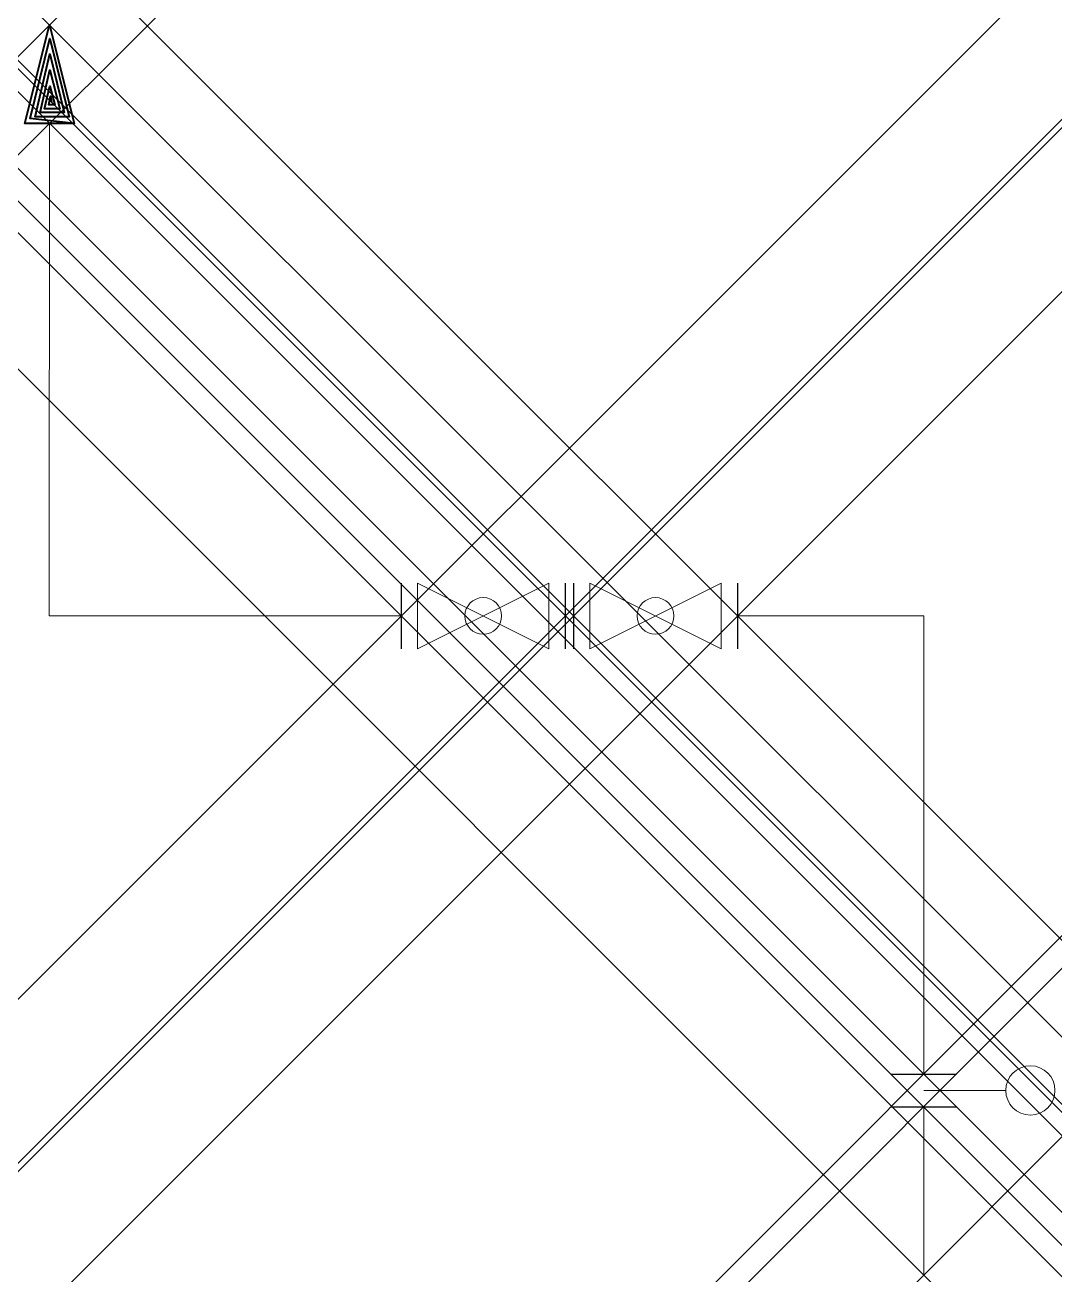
# Model space of a CAD drawing. Header units: inches. Extents: x -0.003 to 0.123, y 0 to 0.153.
import ezdxf

# ---------------------------------------------------------------- set-up
doc = ezdxf.new("R2010")
doc.units = ezdxf.units.IN
doc.header["$MEASUREMENT"] = 0
doc.header["$PDMODE"] = 35
doc.layers.add('EDGES', color=3, linetype='Continuous', lineweight=0)
doc.layers.add('Level 3', color=7, linetype='Continuous')
doc.layers.add('Level 7', color=7, linetype='Continuous')

# ---------------------------------------------------------------- blocks, each defined once
blk = doc.blocks.new('SeparatorTankGroup_SeparatorTank_SeparatorTank1__PORT12_SPACER_OPEN')
for p in [(-0.001, 0), (0.001, 0)]:
    blk.add_point(p)
at = {"layer": 'Level 7', "color": 2, "linetype": 'Continuous', "lineweight": 13}
blk.add_line((0, 0), (0, 0.005), dxfattribs=at)
at = {"layer": 'Level 7', "color": 2, "linetype": 'Continuous', "lineweight": 30}
for p, q in [((-0.001, -0.002), (-0.001, 0.002)), ((0.001, -0.002), (0.001, 0.002))]:
    blk.add_line(p, q, dxfattribs=at)
at = {"layer": 'Level 7', "color": 2, "linetype": 'Continuous', "lineweight": 13}
blk.add_circle((0, 0.0065), 0.0015, dxfattribs=at)
blk = doc.blocks.new('SeparatorTankGroup_SeparatorTank_SeparatorTank1__PORT12_BALL_VFO_1')
for p in [(-0.005, 0), (0.005, 0)]:
    blk.add_point(p)
at = {"layer": 'Level 7', "color": 2, "linetype": 'Continuous', "lineweight": 30}
for p, q in [((-0.005, 0.002), (-0.005, -0.002)), ((0.005, 0.002), (0.005, -0.002))]:
    blk.add_line(p, q, dxfattribs=at)
at = {"layer": 'Level 7', "color": 2, "linetype": 'Continuous', "lineweight": 13, "flags": 128}
blk.add_lwpolyline([(-0.004, 0.002), (-0.004, -0.002), (0.004, 0.002), (0.004, -0.002), (-0.004, 0.002)], dxfattribs=at)
at = {"layer": 'Level 7', "color": 2, "linetype": 'Continuous', "lineweight": 13}
blk.add_circle((0, 0), 0.001118, dxfattribs=at)
blk = doc.blocks.new('SeparatorTankGroup_SeparatorTank_SeparatorTank1__PORT12_BALL_VFO_2')
for p in [(-0.005, 0), (0.005, 0)]:
    blk.add_point(p)
at = {"layer": 'Level 7', "color": 2, "linetype": 'Continuous', "lineweight": 30}
for p, q in [((-0.005, 0.002), (-0.005, -0.002)), ((0.005, 0.002), (0.005, -0.002))]:
    blk.add_line(p, q, dxfattribs=at)
at = {"layer": 'Level 7', "color": 2, "linetype": 'Continuous', "lineweight": 13, "flags": 128}
blk.add_lwpolyline([(-0.004, 0.002), (-0.004, -0.002), (0.004, 0.002), (0.004, -0.002), (-0.004, 0.002)], dxfattribs=at)
at = {"layer": 'Level 7', "color": 2, "linetype": 'Continuous', "lineweight": 13}
blk.add_circle((0, 0), 0.001118, dxfattribs=at)
blk = doc.blocks.new('SeparatorTankGroup_SeparatorTank_SeparatorTank1__PORT15_ARROW_HEAD')
for p in [(0, 0.0015), (0.006, 0.0015)]:
    blk.add_point(p)
at = {"layer": 'Level 3', "color": 131, "linetype": 'Continuous', "lineweight": 40, "true_color": 0x50f0ff, "flags": 128}
blk.add_lwpolyline([(0, 0), (0, 0.003), (0.006, 0.0015), (0, 0), (0.00029, 0.00268), (0.00517, 0.00149), (0.0004, 0.00031), (0.00039, 0.00237), (0.00424, 0.00149), (0.00066, 0.00061), (0.00066, 0.00208), (0.00326, 0.00148), (0.00088, 0.00088), (0.00088, 0.0018), (0.00227, 0.00148), (0.00114, 0.00117), (0.00113, 0.00155), (0.00165, 0.00145), (0.0013, 0.00138)], dxfattribs=at)

msp = doc.modelspace()

# ---------------------------------------------------------------- linework, layer by layer
msp.add_point((0.10738, 0))
at = {"layer": 'EDGES', "color": 3, "lineweight": 0}
for p, q in [((0, 0.08092), (0.00007, 0.14138)), ((0.04324, 0.08092), (0, 0.08092)), ((0.10738, 0.08092), (0.08452, 0.08092)), ((0.10738, 0.02467), (0.10738, 0.08092)), ((0.10738, 0), (0.10738, 0.02064))]:
    msp.add_line(p, q, dxfattribs=at)

# ---------------------------------------------------------------- block references
at = {"xscale": 2.013398524451903, "yscale": 2.013398524451903}
for name, p, rotation in [('SeparatorTankGroup_SeparatorTank_SeparatorTank1__PORT15_ARROW_HEAD', (0.00309, 0.14138), 90), ('SeparatorTankGroup_SeparatorTank_SeparatorTank1__PORT12_SPACER_OPEN', (0.10738, 0.02266), 270)]:
    msp.add_blockref(name, p, dxfattribs=dict(at, rotation=rotation))
for name, p in [('SeparatorTankGroup_SeparatorTank_SeparatorTank1__PORT12_BALL_VFO_1', (0.0533, 0.08091)), ('SeparatorTankGroup_SeparatorTank_SeparatorTank1__PORT12_BALL_VFO_2', (0.07445, 0.08091))]:
    msp.add_blockref(name, p, dxfattribs=at)

doc.saveas('drawing.dxf')
